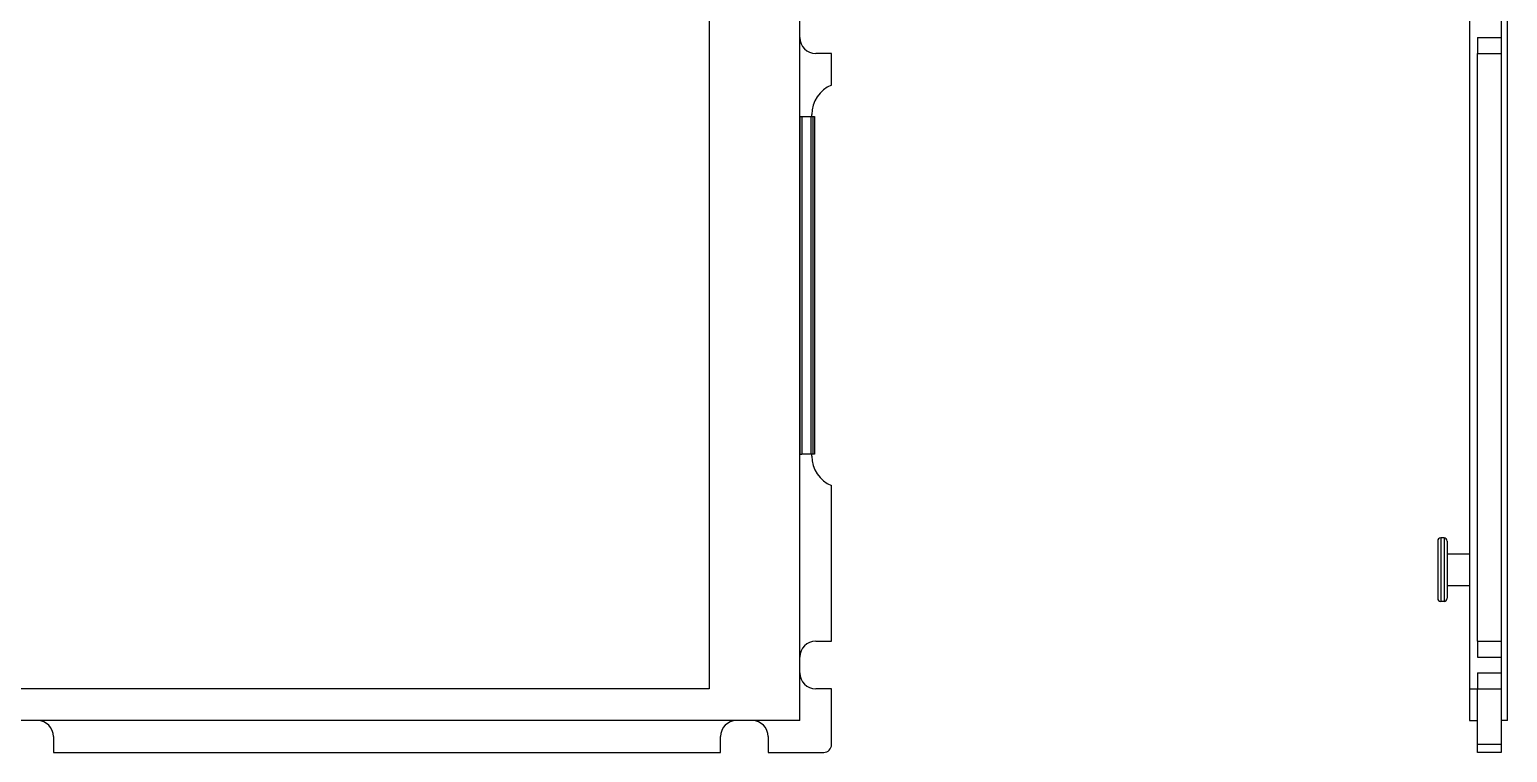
# Model space of a CAD drawing. Header units: millimetres. Extents: x -265 to 612, y -305 to 248.
# Drawn here: x -33.8 to 152.3, y -305.3 to -214.3 of the extents above; entities that cross this region are included whole.
import ezdxf

# ---------------------------------------------------------------- set-up
doc = ezdxf.new("R2010")
doc.units = ezdxf.units.MM
doc.header["$MEASUREMENT"] = 0
doc.layers.add('图层0000', color=7, linetype='Continuous', lineweight=25)

msp = doc.modelspace()

# ---------------------------------------------------------------- linework, layer by layer
at = {"layer": '图层0000', "color": 7, "linetype": 'Continuous', "lineweight": 25}
for p, q in [((63.177, -301.25), (63.177, -87.6)), ((151.5, -87.6), (151.5, -301.25)), ((152.28, -301.25), (152.28, -87.6)), ((51.777, -94.45), (51.777, -297.25)), ((147.5, -210.4), (147.5, -297.25)), ((151.5, -213.25), (151.5, -215.25)), ((148.5, -215.25), (148.5, -217.25)), ((148.5, -215.25), (151.5, -215.25)), ((151.5, -215.25), (151.5, -217.25)), ((67.177, -217.25), (65.177, -217.25)), ((67.177, -221.232), (67.177, -217.25)), ((148.5, -217.25), (151.5, -217.25)), ((148.5, -217.25), (151.5, -217.25)), ((148.5, -291.25), (148.5, -217.25)), ((151.5, -217.25), (151.5, -291.25)), ((64.677, -225.19), (64.677, -224.94)), ((63.177, -225.19), (63.177, -267.69)), ((63.177, -225.19), (63.427, -225.19)), ((63.427, -225.19), (64.551, -225.19)), ((63.427, -225.19), (63.427, -267.69)), ((64.551, -225.19), (64.804, -225.19)), ((64.551, -225.19), (64.551, -267.69)), ((64.804, -225.19), (65.039, -225.19)), ((64.804, -225.19), (64.804, -267.69)), ((65.039, -225.19), (65.039, -267.69)), ((63.177, -267.69), (63.427, -267.69)), ((64.551, -267.69), (63.427, -267.69)), ((64.804, -267.69), (64.551, -267.69)), ((64.677, -267.94), (64.677, -267.69)), ((65.039, -267.69), (64.804, -267.69)), ((67.177, -291.25), (67.177, -271.649)), ((143.5, -278.65), (143.5, -283.629)), ((144.3, -278.25), (143.9, -278.25)), ((143.9, -278.25), (143.9, -283.783)), ((144.3, -278.25), (144.3, -283.783)), ((144.7, -278.65), (144.7, -283.629)), ((144.7, -280.25), (147.5, -280.25)), ((143.5, -283.629), (143.5, -285.85)), ((143.9, -283.783), (143.9, -286.25)), ((144.3, -283.783), (144.3, -286.25)), ((144.7, -283.629), (144.7, -285.85)), ((144.7, -284.25), (147.5, -284.25)), ((144.3, -286.25), (143.9, -286.25)), ((65.177, -291.25), (67.177, -291.25)), ((148.5, -291.25), (148.5, -293.25)), ((148.5, -291.25), (151.5, -291.25)), ((148.5, -291.25), (151.5, -291.25)), ((151.5, -291.25), (151.5, -293.25)), ((148.5, -293.25), (151.5, -293.25)), ((151.5, -293.25), (151.5, -295.25)), ((148.5, -295.25), (148.5, -297.25)), ((148.5, -295.25), (151.5, -295.25)), ((151.5, -295.25), (151.5, -297.25)), ((51.777, -297.25), (-218.623, -297.25)), ((67.177, -297.25), (65.177, -297.25)), ((67.177, -304.25), (67.177, -297.25)), ((147.5, -297.25), (147.5, -301.25)), ((147.5, -297.25), (148.5, -297.25)), ((148.5, -304.25), (148.5, -297.25)), ((148.5, -297.25), (151.5, -297.25)), ((148.5, -297.25), (151.5, -297.25)), ((151.5, -297.25), (151.5, -304.25)), ((63.177, -301.25), (-222.623, -301.25)), ((147.5, -301.25), (148.5, -301.25)), ((152.28, -301.25), (151.5, -301.25)), ((-30.823, -303.25), (-30.823, -305.25)), ((53.177, -305.25), (53.177, -303.25)), ((59.177, -303.25), (59.177, -305.25)), ((148.5, -305.25), (148.5, -304.25)), ((151.5, -304.25), (148.5, -304.25)), ((151.5, -304.25), (151.5, -305.25)), ((-30.823, -305.25), (53.177, -305.25)), ((59.177, -305.25), (66.177, -305.25)), ((151.5, -305.25), (148.5, -305.25))]:
    msp.add_line(p, q, dxfattribs=at)
for centre, radius, start, end in [((65.177, -215.25), 2, 180, 270), ((68.677, -224.94), 4, 112.02431, 180), ((68.677, -267.94), 4, 180, 247.97569), ((143.9, -278.65), 0.4, 90, 180), ((144.3, -278.65), 0.4, 0, 90), ((143.9, -285.85), 0.4, 180, 270), ((144.3, -285.85), 0.4, 270, 0), ((65.177, -293.25), 2, 90, 180), ((65.177, -295.25), 2, 180, 270), ((-32.823, -303.25), 2, 0, 90), ((55.177, -303.25), 2, 90, 180), ((57.177, -303.25), 2, 0, 90), ((66.177, -304.25), 1, 270, 0)]:
    msp.add_arc(centre, radius, start, end, dxfattribs=at)

doc.saveas('drawing.dxf')
